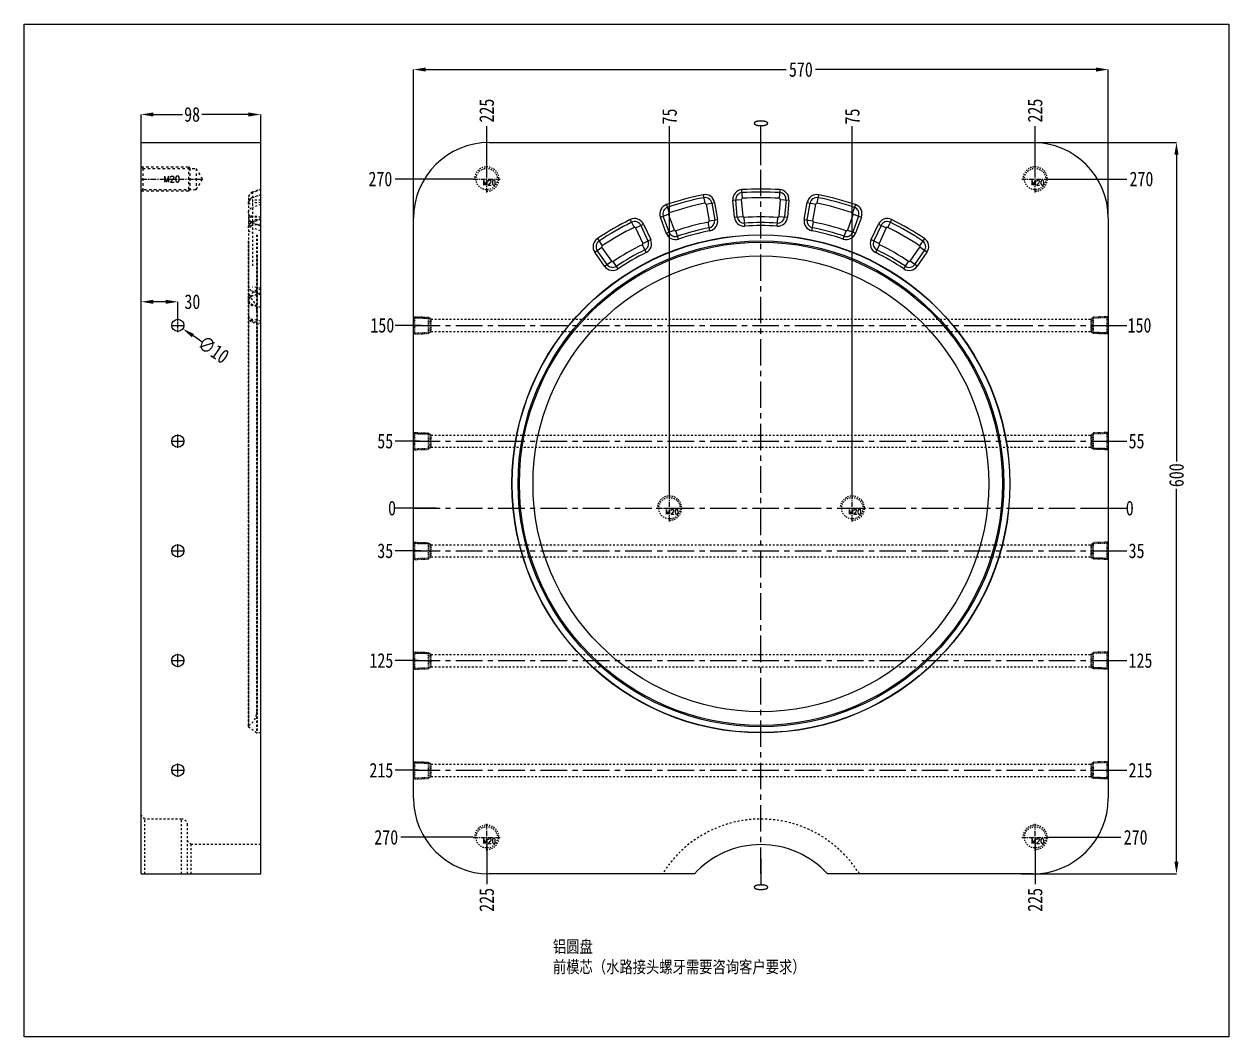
# Model space of a CAD drawing. Header units: millimetres. Extents: x 3400 to 4389, y -3437 to -1630.
# Drawn here: x 3400 to 4389, y -3437 to -2606 of the extents above; entities that cross this region are included whole.
import ezdxf
from ezdxf.enums import TextEntityAlignment as Align

# ---------------------------------------------------------------- set-up
doc = ezdxf.new("R2010")
doc.units = ezdxf.units.MM
doc.header["$LTSCALE"] = 16.335
doc.header["$PDMODE"] = 3
doc.header["$PDSIZE"] = 0.3125
doc.linetypes.add('CENTER', pattern=[0.6, 0.375, -0.075, 0.075, -0.075])
doc.linetypes.add('HIDDEN', pattern=[0.2, 0.1, -0.1])
doc.layers.get('0').update_dxf_attribs({"linetype": 'CONTINUOUS'})
doc.layers.get('Defpoints').update_dxf_attribs({"linetype": 'CONTINUOUS'})
doc.layers.add('cool', color=153, linetype='HIDDEN', lineweight=9)
doc.layers.add('screw', color=33, linetype='CONTINUOUS', lineweight=13)
doc.layers.add('DEFAULT_2', color=8, linetype='HIDDEN')
doc.styles.get("Standard").update_dxf_attribs({"font": 'txt', "width": 0.8})
doc.styles.add('TXT', font='txt.shx', dxfattribs={"bigfont": 'gbcbig.shx'})
doc.dimstyles.new('副本 STANDARD', dxfattribs={"dimtxt": 6, "dimasz": 4, "dimexe": 0, "dimexo": 0, "dimgap": 0, "dimtad": 0, "dimdsep": 46, "dimlunit": 6, "dimtxsty": 'Standard', "dimcen": 0, "dimclrd": 4, "dimclre": 4, "dimclrt": 6, "dimazin": 2, "dimtfac": 2, "dimtofl": 0, "dimtmove": 1, "dimatfit": 3, "dimfxl": 0, "dimtolj": 1, "dimtzin": 0, "dimarcsym": 0})

# ---------------------------------------------------------------- blocks, each defined once
blk = doc.blocks.new('screw_m20_g')
at = {"layer": 'screw', "color": 1, "linetype": 'CENTER', "ltscale": 0.621977}
for p, q in [((0, -11), (0, 11)), ((-11, 0), (11, 0))]:
    blk.add_line(p, q, dxfattribs=at)
at = {"layer": 'screw', "color": 33, "linetype": 'HIDDEN', "ltscale": 0.621977}
blk.add_circle((0, 0), 8.75, dxfattribs=at)
at = {"layer": 'screw', "color": 92, "linetype": 'HIDDEN', "ltscale": 0.621977}
blk.add_arc((0, 0), 10, 270, 180, dxfattribs=at)
at = {"layer": 'screw', "color": 6, "style": 'TXT'}
blk.add_text('M20', height=4, dxfattribs=at).set_placement((-3.4, -5))
blk = doc.blocks.new('*D351')
at = {"color": 4, "lineweight": -2}
for p, q in [((3496.11, -2702.86), (3496.11, -2679.89)), ((3506.11, -2679.89), (3529.86, -2679.89)), ((3584.11, -2679.89), (3545.86, -2679.89)), ((3594.11, -2702.86), (3594.11, -2679.89))]:
    blk.add_line(p, q, dxfattribs=at)
at = {"color": 4}
for points in [[(3506.11, -2678.22), (3506.11, -2681.55), (3496.11, -2679.89)], [(3584.11, -2678.22), (3584.11, -2681.55), (3594.11, -2679.89)]]:
    blk.add_solid(points, dxfattribs=at)
at = {"layer": 'Defpoints', "color": 0}
for p in [(3496.11, -2679.89), (3496.11, -2702.86), (3594.11, -2702.86)]:
    blk.add_point(p, dxfattribs=at)
at = {"color": 6, "insert": (3537.86, -2679.89), "char_height": 12, "attachment_point": 5}
blk.add_mtext('\\A1;98', dxfattribs=at)
blk = doc.blocks.new('cool_jt_f12')
at = {"layer": 'cool', "ltscale": 0.3}
for p, q in [((0, 7.0785), (0.856, 6.2225)), ((0, 7.0785), (12, 6.7035)), ((0.856, 6.2225), (0.856, -6.2225)), ((13.5, 5.827375), (0.856, 6.2225)), ((0.856, 6.2225), (13.5, 5.827375)), ((12, 6.7035), (12.856, 5.8475)), ((12, 6.7035), (12, -6.7035)), ((14.327375, 5), (13.5, 5.827375)), ((13.5, -5.827375), (13.5, 5.827375)), ((14.327375, -5), (14.327375, 5)), ((0.856, -6.2225), (0, -7.0785)), ((0, -7.0785), (12, -6.7035)), ((0.856, -6.2225), (13.5, -5.827375)), ((12, -6.7035), (12.856, -5.8475)), ((13.5, -5.827375), (14.327375, -5))]:
    blk.add_line(p, q, dxfattribs=at)
blk = doc.blocks.new('1')
at = {"color": 1, "linetype": 'CENTER', "ltscale": 3.545271}
blk.add_line((3521.17, -188.35), (4091.17, -188.35), dxfattribs=at)
at = {"layer": 'cool', "ltscale": 0.932966}
for p, q in [((3535.5, -183.35), (4076.84, -183.35)), ((3535.5, -193.35), (4076.84, -193.35))]:
    blk.add_line(p, q, dxfattribs=at)
blk.add_blockref('cool_jt_f12', (3521.17, -188.35), dxfattribs=at)
at = {"layer": 'cool', "ltscale": 0.932966, "rotation": 180}
blk.add_blockref('cool_jt_f12', (4091.17, -188.35), dxfattribs=at)
blk = doc.blocks.new('*D354')
at = {"color": 4, "lineweight": -2}
blk.add_line((3546.77, -2866.93), (3538.51, -2861.31), dxfattribs=at)
at = {"color": 4}
blk.add_solid([(3539.45, -2859.93), (3537.57, -2862.68), (3530.25, -2855.68)], dxfattribs=at)
at = {"layer": 'Defpoints', "color": 0}
for p in [(3521.98, -2850.05), (3530.25, -2855.68)]:
    blk.add_point(p, dxfattribs=at)
at = {"color": 6, "insert": (3555.37, -2872.79), "char_height": 12, "attachment_point": 5, "rotation": 325.73945}
blk.add_mtext('\\A1;∅10', dxfattribs=at)
blk = doc.blocks.new('*D355')
at = {"color": 4, "lineweight": -2}
for p, q in [((3496.11, -2847.36), (3496.11, -2833.54)), ((3516.11, -2833.54), (3506.11, -2833.54)), ((3526.11, -2847.36), (3526.11, -2833.54))]:
    blk.add_line(p, q, dxfattribs=at)
at = {"color": 4}
for points in [[(3506.11, -2831.87), (3506.11, -2835.21), (3496.11, -2833.54)], [(3516.11, -2831.87), (3516.11, -2835.21), (3526.11, -2833.54)]]:
    blk.add_solid(points, dxfattribs=at)
at = {"layer": 'Defpoints', "color": 0}
for p in [(3496.11, -2833.54), (3496.11, -2847.36), (3526.11, -2847.36)]:
    blk.add_point(p, dxfattribs=at)
at = {"color": 6, "insert": (3538.07, -2833.54), "char_height": 12, "attachment_point": 5}
blk.add_mtext('\\A1;30', dxfattribs=at)
blk = doc.blocks.new('*D356')
at = {"color": 4, "lineweight": -2}
blk.add_line((4271.13, -3002.86), (4304.83, -3002.86), dxfattribs=at)
at = {"layer": 'Defpoints', "color": 0}
for p in [(4004.59, -3002.86), (4271.13, -3002.86), (4304.83, -3002.86)]:
    blk.add_point(p, dxfattribs=at)
at = {"color": 6, "insert": (4307.23, -3002.86), "char_height": 12, "attachment_point": 5}
blk.add_mtext('\\A1;0', dxfattribs=at)
blk = doc.blocks.new('*D357')
at = {"color": 4, "lineweight": -2}
blk.add_line((4284.51, -2947.86), (4304.83, -2947.86), dxfattribs=at)
at = {"layer": 'Defpoints', "color": 0}
for p in [(4284.51, -2947.86), (4304.83, -2947.86), (4004.59, -3002.86)]:
    blk.add_point(p, dxfattribs=at)
at = {"color": 6, "insert": (4312.83, -2947.86), "char_height": 12, "attachment_point": 5}
blk.add_mtext('\\A1;55', dxfattribs=at)
blk = doc.blocks.new('*D358')
at = {"color": 4, "lineweight": -2}
blk.add_line((4283.13, -2852.86), (4304.83, -2852.86), dxfattribs=at)
at = {"layer": 'Defpoints', "color": 0}
for p in [(4283.13, -2852.86), (4304.83, -2852.86), (4004.59, -3002.86)]:
    blk.add_point(p, dxfattribs=at)
at = {"color": 6, "insert": (4315.23, -2852.86), "char_height": 12, "attachment_point": 5}
blk.add_mtext('\\A1;150', dxfattribs=at)
blk = doc.blocks.new('*D359')
at = {"color": 4, "lineweight": -2}
blk.add_line((4240.59, -2732.86), (4304.83, -2732.86), dxfattribs=at)
at = {"layer": 'Defpoints', "color": 0}
for p in [(4240.59, -2732.86), (4304.83, -2732.86), (4004.59, -3002.86)]:
    blk.add_point(p, dxfattribs=at)
at = {"color": 6, "insert": (4316.83, -2732.86), "char_height": 12, "attachment_point": 5}
blk.add_mtext('\\A1;270', dxfattribs=at)
blk = doc.blocks.new('*D360')
at = {"color": 4, "lineweight": -2}
blk.add_line((4283.67, -3037.86), (4304.83, -3037.86), dxfattribs=at)
at = {"layer": 'Defpoints', "color": 0}
for p in [(4004.59, -3002.86), (4283.67, -3037.86), (4304.83, -3037.86)]:
    blk.add_point(p, dxfattribs=at)
at = {"color": 6, "insert": (4312.83, -3037.86), "char_height": 12, "attachment_point": 5}
blk.add_mtext('\\A1;35', dxfattribs=at)
blk = doc.blocks.new('*D361')
at = {"color": 4, "lineweight": -2}
blk.add_line((4285.75, -3127.86), (4304.83, -3127.86), dxfattribs=at)
at = {"layer": 'Defpoints', "color": 0}
for p in [(4004.59, -3002.86), (4285.75, -3127.86), (4304.83, -3127.86)]:
    blk.add_point(p, dxfattribs=at)
at = {"color": 6, "insert": (4316.03, -3127.86), "char_height": 12, "attachment_point": 5}
blk.add_mtext('\\A1;125', dxfattribs=at)
blk = doc.blocks.new('*D362')
at = {"color": 4, "lineweight": -2}
blk.add_line((4285.79, -3217.86), (4304.83, -3217.86), dxfattribs=at)
at = {"layer": 'Defpoints', "color": 0}
for p in [(4004.59, -3002.86), (4285.79, -3217.86), (4304.83, -3217.86)]:
    blk.add_point(p, dxfattribs=at)
at = {"color": 6, "insert": (4316.03, -3217.86), "char_height": 12, "attachment_point": 5}
blk.add_mtext('\\A1;215', dxfattribs=at)
blk = doc.blocks.new('*D364')
at = {"color": 4, "lineweight": -2}
blk.add_line((4240.59, -3272.86), (4300.03, -3272.86), dxfattribs=at)
at = {"layer": 'Defpoints', "color": 0}
for p in [(4004.59, -3002.86), (4240.59, -3272.86), (4300.03, -3272.86)]:
    blk.add_point(p, dxfattribs=at)
at = {"color": 6, "insert": (4312.03, -3272.86), "char_height": 12, "attachment_point": 5}
blk.add_mtext('\\A1;270', dxfattribs=at)
blk = doc.blocks.new('*D365')
at = {"color": 4, "lineweight": -2}
blk.add_line((4079.59, -2991.86), (4079.59, -2689.52), dxfattribs=at)
at = {"layer": 'Defpoints', "color": 0}
for p in [(4079.59, -2689.52), (4079.59, -2991.86), (4004.59, -3002.86)]:
    blk.add_point(p, dxfattribs=at)
at = {"color": 6, "insert": (4079.59, -2681.52), "char_height": 12, "attachment_point": 5, "rotation": 90}
blk.add_mtext('\\A1;75', dxfattribs=at)
blk = doc.blocks.new('*D366')
at = {"color": 4, "lineweight": -2}
blk.add_line((4004.59, -2721.53), (4004.59, -2689.52), dxfattribs=at)
at = {"layer": 'Defpoints', "color": 0}
for p in [(4004.59, -2689.52), (4004.59, -2721.53), (4004.59, -3002.86)]:
    blk.add_point(p, dxfattribs=at)
at = {"color": 6, "insert": (4004.59, -2687.12), "char_height": 12, "attachment_point": 5, "rotation": 90}
blk.add_mtext('\\A1;0', dxfattribs=at)
blk = doc.blocks.new('*D368')
at = {"color": 4, "lineweight": -2}
blk.add_line((4229.59, -2729.35), (4229.59, -2689.52), dxfattribs=at)
at = {"layer": 'Defpoints', "color": 0}
for p in [(4229.59, -2689.52), (4229.59, -2729.35), (4004.59, -3002.86)]:
    blk.add_point(p, dxfattribs=at)
at = {"color": 6, "insert": (4229.59, -2676.72), "char_height": 12, "attachment_point": 5, "rotation": 90}
blk.add_mtext('\\A1;225', dxfattribs=at)
blk = doc.blocks.new('*D369')
at = {"color": 4, "lineweight": -2}
for p, q in [((3719.59, -2764.86), (3719.59, -2643.04)), ((3729.59, -2643.04), (4025.37, -2643.04)), ((4279.59, -2643.04), (4049.37, -2643.04)), ((4289.59, -2764.86), (4289.59, -2643.04))]:
    blk.add_line(p, q, dxfattribs=at)
at = {"color": 4}
for points in [[(3729.59, -2641.37), (3729.59, -2644.7), (3719.59, -2643.04)], [(4279.59, -2641.37), (4279.59, -2644.7), (4289.59, -2643.04)]]:
    blk.add_solid(points, dxfattribs=at)
at = {"layer": 'Defpoints', "color": 0}
for p in [(3719.59, -2643.04), (3719.59, -2764.86), (4289.59, -2764.86)]:
    blk.add_point(p, dxfattribs=at)
at = {"color": 6, "insert": (4037.37, -2643.04), "char_height": 12, "attachment_point": 5}
blk.add_mtext('\\A1;570', dxfattribs=at)
blk = doc.blocks.new('*D370')
at = {"color": 4, "lineweight": -2}
for p, q in [((4209.6, -2702.86), (4345.57, -2702.86)), ((4345.57, -2712.86), (4345.57, -2964.61)), ((4345.57, -3292.86), (4345.57, -2987.01)), ((4218.09, -3302.86), (4345.57, -3302.86))]:
    blk.add_line(p, q, dxfattribs=at)
at = {"color": 4}
for points in [[(4343.9, -2712.86), (4347.24, -2712.86), (4345.57, -2702.86)], [(4343.9, -3292.86), (4347.24, -3292.86), (4345.57, -3302.86)]]:
    blk.add_solid(points, dxfattribs=at)
at = {"layer": 'Defpoints', "color": 0}
for p in [(4209.6, -2702.86), (4218.09, -3302.86), (4345.57, -3302.86)]:
    blk.add_point(p, dxfattribs=at)
at = {"color": 6, "insert": (4345.57, -2975.81), "char_height": 12, "attachment_point": 5, "rotation": 90}
blk.add_mtext('\\A1;600', dxfattribs=at)
blk = doc.blocks.new('*D371')
at = {"color": 4, "lineweight": -2}
blk.add_line((4004.59, -3290.11), (4004.59, -3311.37), dxfattribs=at)
at = {"layer": 'Defpoints', "color": 0}
for p in [(4004.59, -3002.86), (4004.59, -3290.11), (4004.59, -3311.37)]:
    blk.add_point(p, dxfattribs=at)
at = {"color": 6, "insert": (4004.59, -3313.77), "char_height": 12, "attachment_point": 5, "rotation": 90}
blk.add_mtext('\\A1;0', dxfattribs=at)
blk = doc.blocks.new('*D372')
at = {"color": 4, "lineweight": -2}
blk.add_line((4229.59, -3272.86), (4229.59, -3311.37), dxfattribs=at)
at = {"layer": 'Defpoints', "color": 0}
for p in [(4004.59, -3002.86), (4229.59, -3272.86), (4229.59, -3311.37)]:
    blk.add_point(p, dxfattribs=at)
at = {"color": 6, "insert": (4229.59, -3324.17), "char_height": 12, "attachment_point": 5, "rotation": 90}
blk.add_mtext('\\A1;225', dxfattribs=at)
blk = doc.blocks.new('*D373')
at = {"color": 4, "lineweight": -2}
blk.add_line((3738.04, -3002.86), (3704.34, -3002.86), dxfattribs=at)
at = {"layer": 'Defpoints', "color": 0}
for p in [(3704.34, -3002.86), (3738.04, -3002.86), (4004.59, -3002.86)]:
    blk.add_point(p, dxfattribs=at)
at = {"color": 6, "insert": (3701.94, -3002.86), "char_height": 12, "attachment_point": 5}
blk.add_mtext('\\A1;0', dxfattribs=at)
blk = doc.blocks.new('*D377')
at = {"color": 4, "lineweight": -2}
blk.add_line((3724.66, -2947.86), (3704.34, -2947.86), dxfattribs=at)
at = {"layer": 'Defpoints', "color": 0}
for p in [(3704.34, -2947.86), (3724.66, -2947.86), (4004.59, -3002.86)]:
    blk.add_point(p, dxfattribs=at)
at = {"color": 6, "insert": (3696.34, -2947.86), "char_height": 12, "attachment_point": 5}
blk.add_mtext('\\A1;55', dxfattribs=at)
blk = doc.blocks.new('*D378')
at = {"color": 4, "lineweight": -2}
blk.add_line((3726.04, -2852.86), (3704.34, -2852.86), dxfattribs=at)
at = {"layer": 'Defpoints', "color": 0}
for p in [(3704.34, -2852.86), (3726.04, -2852.86), (4004.59, -3002.86)]:
    blk.add_point(p, dxfattribs=at)
at = {"color": 6, "insert": (3693.94, -2852.86), "char_height": 12, "attachment_point": 5}
blk.add_mtext('\\A1;150', dxfattribs=at)
blk = doc.blocks.new('*D379')
at = {"color": 4, "lineweight": -2}
blk.add_line((3768.59, -2732.86), (3704.34, -2732.86), dxfattribs=at)
at = {"layer": 'Defpoints', "color": 0}
for p in [(3704.34, -2732.86), (3768.59, -2732.86), (4004.59, -3002.86)]:
    blk.add_point(p, dxfattribs=at)
at = {"color": 6, "insert": (3692.34, -2732.86), "char_height": 12, "attachment_point": 5}
blk.add_mtext('\\A1;270', dxfattribs=at)
blk = doc.blocks.new('*D380')
at = {"color": 4, "lineweight": -2}
blk.add_line((3725.5, -3037.86), (3704.34, -3037.86), dxfattribs=at)
at = {"layer": 'Defpoints', "color": 0}
for p in [(4004.59, -3002.86), (3704.34, -3037.86), (3725.5, -3037.86)]:
    blk.add_point(p, dxfattribs=at)
at = {"color": 6, "insert": (3696.34, -3037.86), "char_height": 12, "attachment_point": 5}
blk.add_mtext('\\A1;35', dxfattribs=at)
blk = doc.blocks.new('*D381')
at = {"color": 4, "lineweight": -2}
blk.add_line((3723.42, -3127.86), (3704.34, -3127.86), dxfattribs=at)
at = {"layer": 'Defpoints', "color": 0}
for p in [(4004.59, -3002.86), (3704.34, -3127.86), (3723.42, -3127.86)]:
    blk.add_point(p, dxfattribs=at)
at = {"color": 6, "insert": (3693.14, -3127.86), "char_height": 12, "attachment_point": 5}
blk.add_mtext('\\A1;125', dxfattribs=at)
blk = doc.blocks.new('*D382')
at = {"color": 4, "lineweight": -2}
blk.add_line((3723.38, -3217.86), (3704.34, -3217.86), dxfattribs=at)
at = {"layer": 'Defpoints', "color": 0}
for p in [(4004.59, -3002.86), (3704.34, -3217.86), (3723.38, -3217.86)]:
    blk.add_point(p, dxfattribs=at)
at = {"color": 6, "insert": (3693.14, -3217.86), "char_height": 12, "attachment_point": 5}
blk.add_mtext('\\A1;215', dxfattribs=at)
blk = doc.blocks.new('*D374')
at = {"color": 4, "lineweight": -2}
blk.add_line((3768.59, -3272.86), (3709.14, -3272.86), dxfattribs=at)
at = {"layer": 'Defpoints', "color": 0}
for p in [(4004.59, -3002.86), (3709.14, -3272.86), (3768.59, -3272.86)]:
    blk.add_point(p, dxfattribs=at)
at = {"color": 6, "insert": (3697.14, -3272.86), "char_height": 12, "attachment_point": 5}
blk.add_mtext('\\A1;270', dxfattribs=at)
blk = doc.blocks.new('*D375')
at = {"color": 4, "lineweight": -2}
blk.add_line((3929.59, -2991.86), (3929.59, -2689.52), dxfattribs=at)
at = {"layer": 'Defpoints', "color": 0}
for p in [(3929.59, -2689.52), (3929.59, -2991.86), (4004.59, -3002.86)]:
    blk.add_point(p, dxfattribs=at)
at = {"color": 6, "insert": (3929.59, -2681.52), "char_height": 12, "attachment_point": 5, "rotation": 90}
blk.add_mtext('\\A1;75', dxfattribs=at)
blk = doc.blocks.new('*D383')
at = {"color": 4, "lineweight": -2}
blk.add_line((3779.59, -2729.35), (3779.59, -2689.52), dxfattribs=at)
at = {"layer": 'Defpoints', "color": 0}
for p in [(3779.59, -2689.52), (3779.59, -2729.35), (4004.59, -3002.86)]:
    blk.add_point(p, dxfattribs=at)
at = {"color": 6, "insert": (3779.59, -2676.72), "char_height": 12, "attachment_point": 5, "rotation": 90}
blk.add_mtext('\\A1;225', dxfattribs=at)
blk = doc.blocks.new('*D376')
at = {"color": 4, "lineweight": -2}
blk.add_line((3779.59, -3272.86), (3779.59, -3311.37), dxfattribs=at)
at = {"layer": 'Defpoints', "color": 0}
for p in [(4004.59, -3002.86), (3779.59, -3272.86), (3779.59, -3311.37)]:
    blk.add_point(p, dxfattribs=at)
at = {"color": 6, "insert": (3779.59, -3324.17), "char_height": 12, "attachment_point": 5, "rotation": 90}
blk.add_mtext('\\A1;225', dxfattribs=at)

msp = doc.modelspace()

# ---------------------------------------------------------------- linework, layer by layer
at = {"color": 7, "linetype": 'Continuous'}
for p, q in [((3496.113, -3302.861), (3496.113, -2702.861)), ((3496.113, -2702.861), (3594.113, -2702.861)), ((3594.113, -3302.861), (3594.113, -2702.861)), ((3781.585, -2702.861), (4227.585, -2702.861)), ((3957.162, -2745.739), (3958.562, -2752.741)), ((3989.481, -2748.67), (3989.021, -2741.544)), ((4020.149, -2741.544), (4019.69, -2748.67)), ((4050.609, -2752.741), (4052.009, -2745.739)), ((3927.094, -2753.795), (3929.383, -2760.559)), ((3959.577, -2753.434), (3966.609, -2752.194)), ((3959.577, -2753.434), (3962.008, -2767.225)), ((3964.204, -2752.618), (3966.636, -2766.41)), ((3966.609, -2752.194), (3969.041, -2765.985)), ((3981.567, -2750.225), (3988.68, -2749.603)), ((3982.787, -2764.176), (3981.567, -2750.225)), ((3985.22, -2763.963), (3984, -2750.012)), ((3989.901, -2763.553), (3988.68, -2749.603)), ((4020.49, -2749.603), (4019.27, -2763.553)), ((4020.49, -2749.603), (4027.604, -2750.225)), ((4025.171, -2750.012), (4023.95, -2763.963)), ((4027.604, -2750.225), (4026.383, -2764.176)), ((4040.13, -2765.985), (4042.562, -2752.194)), ((4042.535, -2766.41), (4044.967, -2752.618)), ((4042.562, -2752.194), (4049.594, -2753.434)), ((4047.162, -2767.225), (4049.594, -2753.434)), ((4082.076, -2753.795), (4079.788, -2760.559)), ((3719.585, -3240.861), (3719.585, -2764.861)), ((3897.406, -2766.093), (3900.571, -2772.494)), ((3922.141, -2764.11), (3928.851, -2761.667)), ((3926.93, -2777.269), (3922.141, -2764.11)), ((3929.225, -2776.434), (3924.435, -2763.274)), ((3933.64, -2774.827), (3928.851, -2761.667)), ((3962.008, -2767.225), (3969.041, -2765.985)), ((3982.787, -2764.176), (3989.901, -2763.553)), ((3991.26, -2771.463), (3990.811, -2764.336)), ((4017.91, -2771.463), (4018.36, -2764.336)), ((4019.27, -2763.553), (4026.383, -2764.176)), ((4040.13, -2765.985), (4047.162, -2767.225)), ((4080.32, -2761.667), (4075.53, -2774.827)), ((4084.735, -2763.274), (4079.945, -2776.434)), ((4080.32, -2761.667), (4087.03, -2764.11)), ((4087.03, -2764.11), (4082.24, -2777.269)), ((4111.765, -2766.093), (4108.6, -2772.494)), ((4289.585, -2764.861), (4289.585, -3240.861)), ((3901.73, -2772.901), (3908.202, -2769.883)), ((3901.73, -2772.901), (3907.649, -2785.593)), ((3905.989, -2770.915), (3911.907, -2783.607)), ((3908.202, -2769.883), (3914.12, -2782.575)), ((3926.93, -2777.269), (3933.64, -2774.827)), ((3937, -2782.115), (3934.722, -2775.347)), ((3962.743, -2775.217), (3961.332, -2768.217)), ((4046.428, -2775.217), (4047.838, -2768.217)), ((4072.17, -2782.115), (4074.449, -2775.347)), ((4075.53, -2774.827), (4082.24, -2777.269)), ((4095.05, -2782.575), (4100.968, -2769.883)), ((4103.182, -2770.915), (4097.264, -2783.607)), ((4100.968, -2769.883), (4107.44, -2772.901)), ((4107.44, -2772.901), (4101.522, -2785.593)), ((3870.448, -2781.657), (3874.409, -2787.598)), ((3907.252, -2786.726), (3910.426, -2793.122)), ((3907.649, -2785.593), (3914.12, -2782.575)), ((4095.05, -2782.575), (4101.522, -2785.593)), ((4098.744, -2793.122), (4101.919, -2786.726)), ((4138.722, -2781.657), (4134.761, -2787.598)), ((3868.333, -2792.902), (3874.182, -2788.806)), ((3876.365, -2804.373), (3868.333, -2792.902)), ((3878.366, -2802.972), (3870.333, -2791.501)), ((3882.214, -2800.277), (3874.182, -2788.806)), ((4126.956, -2800.277), (4134.988, -2788.806)), ((4130.805, -2802.972), (4138.837, -2791.501)), ((4140.838, -2792.902), (4132.805, -2804.373)), ((4140.838, -2792.902), (4134.988, -2788.806)), ((3876.365, -2804.373), (3882.214, -2800.277)), ((3887.346, -2806.447), (3883.394, -2800.5)), ((4121.824, -2806.447), (4125.777, -2800.5)), ((4132.805, -2804.373), (4126.956, -2800.277)), ((3496.113, -3302.861), (3594.113, -3302.861)), ((3949.965, -3302.861), (3781.585, -3302.861)), ((4227.585, -3302.861), (4059.206, -3302.861))]:
    msp.add_line(p, q, dxfattribs=at)
at = {"color": 1, "linetype": 'CENTER', "ltscale": 3.545271}
for p, q in [((4004.585, -3302.861), (4004.585, -2702.861)), ((3719.585, -3002.861), (4289.585, -3002.861)), ((3719.585, -3127.861), (4289.585, -3127.861))]:
    msp.add_line(p, q, dxfattribs=at)
at = {"color": 1, "linetype": 'CENTER', "ltscale": 0.310989}
for p, q in [((3520.613, -2852.861), (3531.613, -2852.861)), ((3526.113, -2858.361), (3526.113, -2847.361)), ((3526.113, -2953.361), (3526.113, -2942.361)), ((3520.613, -2947.861), (3531.613, -2947.861)), ((3526.113, -3043.361), (3526.113, -3032.361)), ((3520.613, -3037.861), (3531.613, -3037.861)), ((3526.113, -3133.361), (3526.113, -3122.361)), ((3520.613, -3127.861), (3531.613, -3127.861)), ((3526.113, -3223.361), (3526.113, -3212.361)), ((3520.613, -3217.861), (3531.613, -3217.861))]:
    msp.add_line(p, q, dxfattribs=at)
msp.add_lwpolyline([(3399.994, -2605.75), (4388.585, -2605.75), (4388.585, -3436.567), (3399.994, -3436.567)], close=True)
at = {"color": 7, "linetype": 'Continuous'}
for radius in [204.318, 204.112, 199.261, 198.191, 186.993]:
    msp.add_circle((4004.585, -2982.861), radius, dxfattribs=at)
for centre in [(3526.113, -2852.861), (3526.113, -2947.861), (3526.113, -3037.861), (3526.113, -3127.861), (3526.113, -3217.861)]:
    msp.add_circle(centre, 5)
for centre, radius, start, end in [((3781.585, -2764.861), 62, 90, 180), ((4227.585, -2764.861), 62, 0, 90), ((4004.585, -2982.861), 241.818, 101.309771, 108.690229), ((4004.585, -2982.861), 239.375, 101.309771, 108.690229), ((3958.73, -2753.584), 8, 10, 101.309771), ((3958.73, -2753.584), 5.558, 10, 101.309771), ((3989.536, -2749.528), 8, 93.690229, 185), ((3989.536, -2749.528), 5.558, 93.690229, 185), ((4004.585, -2982.861), 241.818, 86.309771, 93.690229), ((4004.585, -2982.861), 239.375, 86.309771, 93.690229), ((4004.585, -2982.861), 234.677, 86.309771, 93.690229), ((4019.634, -2749.528), 5.558, 355, 86.309771), ((4019.634, -2749.528), 8, 355, 86.309771), ((4050.44, -2753.584), 8, 78.690229, 170), ((4050.44, -2753.584), 5.558, 78.690229, 170), ((4004.585, -2982.861), 239.375, 71.309771, 78.690229), ((4004.585, -2982.861), 241.818, 71.309771, 78.690229), ((3929.658, -2761.373), 8, 108.690229, 200), ((3929.658, -2761.373), 5.558, 108.690229, 200), ((4004.585, -2982.861), 234.677, 101.309771, 108.690229), ((3958.73, -2753.584), 0.859, 10, 101.309771), ((3989.536, -2749.528), 0.859, 93.690229, 185), ((4019.634, -2749.528), 0.859, 355, 86.309771), ((4050.44, -2753.584), 0.859, 78.690229, 170), ((4004.585, -2982.861), 234.677, 71.309771, 78.690229), ((4079.512, -2761.373), 5.558, 340, 71.309771), ((4079.512, -2761.373), 8, 340, 71.309771), ((4004.585, -2982.861), 241.818, 116.309771, 123.690229), ((3900.952, -2773.264), 8, 25, 116.309771), ((3900.952, -2773.264), 5.558, 25, 116.309771), ((3929.658, -2761.373), 0.859, 108.690229, 200), ((3961.162, -2767.375), 0.859, 281.393205, 10), ((3961.162, -2767.375), 5.558, 281.393205, 10), ((3961.162, -2767.375), 8, 281.393205, 10), ((3990.757, -2763.478), 8, 185, 273.606795), ((3990.757, -2763.478), 5.558, 185, 273.606795), ((3990.757, -2763.478), 0.859, 185, 273.606795), ((4004.585, -2982.861), 218.958, 86.393205, 93.606795), ((4018.414, -2763.478), 8, 266.393205, 355), ((4018.414, -2763.478), 5.558, 266.393205, 355), ((4018.414, -2763.478), 0.859, 266.393205, 355), ((4048.008, -2767.375), 8, 170, 258.606795), ((4048.008, -2767.375), 5.558, 170, 258.606795), ((4048.008, -2767.375), 0.859, 170, 258.606795), ((4079.512, -2761.373), 0.859, 340, 71.309771), ((4108.219, -2773.264), 8, 63.690229, 155), ((4108.219, -2773.264), 5.558, 63.690229, 155), ((4004.585, -2982.861), 241.818, 56.309771, 63.690229), ((4004.585, -2982.861), 239.375, 116.309771, 123.690229), ((4004.585, -2982.861), 234.677, 116.309771, 123.690229), ((3900.952, -2773.264), 0.859, 25, 116.309771), ((3934.448, -2774.533), 8, 200, 288.606795), ((3934.448, -2774.533), 5.558, 200, 288.606795), ((3934.448, -2774.533), 0.859, 200, 288.606795), ((4004.585, -2982.861), 218.958, 101.393205, 108.606795), ((4004.585, -2982.861), 214.26, 101.393205, 108.606795), ((4004.585, -2982.861), 211.818, 101.393205, 108.606795), ((4004.585, -2982.861), 214.26, 86.393205, 93.606795), ((4004.585, -2982.861), 211.818, 86.393205, 93.606795), ((4004.585, -2982.861), 211.818, 71.393205, 78.606795), ((4004.585, -2982.861), 214.26, 71.393205, 78.606795), ((4004.585, -2982.861), 218.958, 71.393205, 78.606795), ((4074.723, -2774.533), 8, 251.393205, 340), ((4074.723, -2774.533), 5.558, 251.393205, 340), ((4074.723, -2774.533), 0.859, 251.393205, 340), ((4108.219, -2773.264), 0.859, 63.690229, 155), ((4004.585, -2982.861), 234.677, 56.309771, 63.690229), ((4004.585, -2982.861), 239.375, 56.309771, 63.690229), ((3874.886, -2788.313), 8, 123.690229, 215), ((3874.886, -2788.313), 5.558, 123.690229, 215), ((3874.886, -2788.313), 0.859, 123.690229, 215), ((4004.585, -2982.861), 218.958, 116.393205, 123.606795), ((3906.87, -2785.956), 0.859, 296.393205, 25), ((3906.87, -2785.956), 5.558, 296.393205, 25), ((3906.87, -2785.956), 8, 296.393205, 25), ((4102.301, -2785.956), 8, 155, 243.606795), ((4102.301, -2785.956), 5.558, 155, 243.606795), ((4102.301, -2785.956), 0.859, 155, 243.606795), ((4004.585, -2982.861), 218.958, 56.393205, 63.606795), ((4134.284, -2788.313), 0.859, 325, 56.309771), ((4134.284, -2788.313), 5.558, 325, 56.309771), ((4134.284, -2788.313), 8, 325, 56.309771), ((4004.585, -2982.861), 214.26, 116.393205, 123.606795), ((4004.585, -2982.861), 211.818, 116.393205, 123.606795), ((4004.585, -2982.861), 211.818, 56.393205, 63.606795), ((4004.585, -2982.861), 214.26, 56.393205, 63.606795), ((3882.918, -2799.784), 8, 215, 303.606795), ((3882.918, -2799.784), 5.558, 215, 303.606795), ((3882.918, -2799.784), 0.859, 215, 303.606795), ((4126.252, -2799.784), 8, 236.393205, 325), ((4126.252, -2799.784), 5.558, 236.393205, 325), ((4126.252, -2799.784), 0.859, 236.393205, 325), ((3781.585, -3240.861), 62, 180, 270), ((4227.585, -3240.861), 62, 270, 0), ((4004.585, -3352.861), 74.05, 42.471194, 137.528806)]:
    msp.add_arc(centre, radius, start, end, dxfattribs=at)
at = {"layer": 'cool', "ltscale": 0.932966}
for p, q in [((3733.915, -3122.861), (4275.255, -3122.861)), ((3733.915, -3132.861), (4275.255, -3132.861))]:
    msp.add_line(p, q, dxfattribs=at)
at = {"layer": 'DEFAULT_2', "color": 8, "linetype": 'HIDDEN'}
for p, q in [((3584.113, -2748.184), (3584.113, -2800.629)), ((3587.403, -2743.485), (3594.113, -2741.043)), ((3594.113, -2741.544), (3587.403, -2743.982)), ((3587.403, -2743.485), (3587.403, -2805.342)), ((3587.403, -2748.026), (3594.113, -2745.584)), ((3594.113, -2745.739), (3587.403, -2748.134)), ((3594.113, -2750.225), (3587.403, -2750.012)), ((3594.113, -2752.194), (3587.403, -2752.618)), ((3594.113, -2753.795), (3587.403, -2756.109)), ((3594.113, -2764.11), (3587.403, -2763.274)), ((3594.113, -2764.176), (3587.403, -2763.963)), ((3587.403, -2767.706), (3594.113, -2765.264)), ((3594.113, -2765.985), (3587.403, -2766.41)), ((3594.113, -2766.093), (3587.403, -2768.282)), ((3587.403, -2768.601), (3594.113, -2771.043)), ((3594.113, -2771.463), (3587.403, -2769.025)), ((3594.113, -2769.883), (3587.403, -2770.915)), ((3594.113, -2775.217), (3587.403, -2772.823)), ((3583.924, -2784.109), (3583.924, -3181.612)), ((3584.178, -2783.599), (3584.178, -3182.122)), ((3584.255, -2784.669), (3584.255, -3181.052)), ((3590.615, -2778.749), (3590.615, -3186.973)), ((3591.23, -2778.543), (3591.23, -3187.178)), ((3590.888, -2795.868), (3590.888, -3169.854)), ((3584.178, -2828.599), (3590.615, -2823.749)), ((3594.113, -2822.269), (3587.403, -2821.434)), ((3594.113, -2827.115), (3587.403, -2824.8)), ((3587.403, -2825.091), (3594.113, -2827.533)), ((3594.113, -2826.657), (3587.403, -2828.689)), ((3594.113, -2823.543), (3591.23, -2823.543)), ((3594.113, -2827.575), (3587.403, -2828.607)), ((3594.113, -2838.122), (3587.403, -2835.934)), ((3594.113, -2837.902), (3587.403, -2836.501)), ((3594.113, -2849.373), (3587.403, -2847.972)), ((3594.113, -2851.447), (3587.403, -2849.413)), ((3587.403, -2850.342), (3594.113, -2852.784)), ((3584.178, -3182.122), (3590.615, -3186.973)), ((3594.113, -3187.178), (3591.23, -3187.178)), ((3499.113, -3257.861), (3496.113, -3254.861)), ((3529.113, -3257.861), (3499.113, -3257.861)), ((3499.113, -3302.861), (3499.113, -3257.861)), ((3529.113, -3302.861), (3529.113, -3257.861)), ((3534.113, -3302.861), (3534.113, -3262.861)), ((3537.113, -3278.811), (3534.113, -3275.811)), ((3594.113, -3278.811), (3537.113, -3278.811)), ((3537.113, -3302.861), (3537.113, -3278.811))]:
    msp.add_line(p, q, dxfattribs=at)
for centre, radius, start, end in [((3589.113, -2748.184), 5, 110, 180), ((3589.103, -2748.673), 4.99, 109.918226, 179.964672), ((3589.113, -2752.724), 5, 110, 180), ((3589.074, -2748.671), 4.961, 174.436629, 179.989505), ((3588.962, -2752.747), 4.849, 162.227928, 179.931034), ((3588.989, -2752.765), 4.881, 144.470514, 162.120388), ((3589.113, -2763.902), 5, 180, 250), ((3589.103, -2764.333), 4.991, 180.033746, 250.078116), ((3589.113, -2772.405), 5, 110, 180), ((3589.05, -2773.331), 5.311, 108.070012, 111.776774), ((3589.113, -2820.392), 5, 180, 250), ((3591.23, -2824.565), 1.022, 90, 127), ((3584.562, -2829.109), 0.638, 127, 241.275434), ((3587.722, -2832.626), 3.612, 159.257223, 165.889625), ((3578.118, -2840.868), 12.77, 0, 61.275434), ((3585.758, -2845.277), 1.645, 180.023552, 187.343931), ((3587.545, -2845.5), 3.432, 180.00189, 182.323403), ((3589.113, -2845.644), 5, 180, 250), ((3585.813, -2845.269), 1.701, 187.341526, 191.980345), ((3578.118, -3169.854), 12.77, 298.724566, 0), ((3584.562, -3181.612), 0.638, 118.724566, 233), ((3591.23, -3186.157), 1.022, 233, 270), ((3529.113, -3262.861), 5, 0, 90), ((4004.585, -3352.861), 95, 31.756864, 148.243136)]:
    msp.add_arc(centre, radius, start, end, dxfattribs=at)
for points, knots in [([(3584.113, -2752.741), (3584.113, -2752.243), (3584.27, -2751.24), (3584.955, -2749.881), (3586.024, -2748.788), (3586.927, -2748.303), (3587.403, -2748.134)], [0, 0, 0, 0, 0.2483067, 0.4974676, 0.7480217, 1, 1, 1, 1]), ([(3585.017, -2749.929), (3585.309, -2749.52), (3586.024, -2748.787), (3586.927, -2748.303), (3587.403, -2748.134)], [0, 0, 0, 0, 0.4985831, 1, 1, 1, 1]), ([(3584.113, -2749.603), (3584.113, -2749.632), (3584.205, -2749.696), (3584.373, -2749.744), (3584.663, -2749.806), (3585.047, -2749.859), (3585.528, -2749.909), (3586.323, -2749.97), (3586.958, -2749.998), (3587.403, -2750.012)], [0, 0, 0, 0, 0.026346, 0.0815559, 0.1684664, 0.2857261, 0.431025, 0.6012268, 1, 1, 1, 1]), ([(3584.113, -2753.434), (3584.113, -2753.318), (3584.34, -2753.16), (3584.652, -2753.036), (3585.046, -2752.923), (3585.526, -2752.825), (3586.321, -2752.703), (3586.957, -2752.647), (3587.403, -2752.618)], [0, 0, 0, 0, 0.1004619, 0.1896796, 0.3062456, 0.448639, 0.6142149, 1, 1, 1, 1]), ([(3584.113, -2753.434), (3584.113, -2753.412), (3584.144, -2753.292), (3584.259, -2753.22), (3584.344, -2753.173)], [0, 0, 0, 0, 0.1883679, 1, 1, 1, 1]), ([(3584.113, -2760.559), (3584.113, -2760.079), (3584.271, -2759.105), (3584.96, -2757.791), (3586.03, -2756.736), (3586.929, -2756.272), (3587.403, -2756.109)], [0, 0, 0, 0, 0.2452716, 0.4929457, 0.7445062, 1, 1, 1, 1]), ([(3584.113, -2761.667), (3584.113, -2761.756), (3584.16, -2761.949), (3584.349, -2762.208), (3584.643, -2762.448), (3585.209, -2762.765), (3586.14, -2763.073), (3586.954, -2763.218), (3587.403, -2763.274)], [0, 0, 0, 0, 0.0688023, 0.1483145, 0.2448315, 0.3607464, 0.6493796, 1, 1, 1, 1]), ([(3584.113, -2763.553), (3584.113, -2763.583), (3584.205, -2763.646), (3584.373, -2763.694), (3584.663, -2763.757), (3585.047, -2763.809), (3585.528, -2763.86), (3586.323, -2763.92), (3586.958, -2763.949), (3587.403, -2763.963)], [0, 0, 0, 0, 0.026346, 0.0815559, 0.1684664, 0.2857261, 0.431025, 0.6012268, 1, 1, 1, 1]), ([(3584.113, -2763.553), (3584.113, -2763.583), (3584.205, -2763.647), (3584.285, -2763.668), (3584.344, -2763.684)], [0, 0, 0, 0, 0.3230422, 1, 1, 1, 1]), ([(3584.113, -2767.225), (3584.113, -2767.109), (3584.34, -2766.951), (3584.652, -2766.827), (3585.046, -2766.714), (3585.526, -2766.616), (3586.321, -2766.494), (3586.957, -2766.438), (3587.403, -2766.41)], [0, 0, 0, 0, 0.1004619, 0.1896796, 0.3062456, 0.448639, 0.6142149, 1, 1, 1, 1]), ([(3584.344, -2763.684), (3584.564, -2763.745), (3585.141, -2763.825), (3585.718, -2763.876), (3586.069, -2763.899)], [0, 0, 0, 0, 0.3927736, 1, 1, 1, 1]), ([(3586.069, -2763.024), (3586.172, -2763.051), (3586.612, -2763.157), (3587.06, -2763.232), (3587.403, -2763.274)], [0, 0, 0, 0, 0.2364323, 1, 1, 1, 1]), ([(3586.069, -2763.899), (3586.173, -2763.906), (3586.617, -2763.933), (3587.062, -2763.952), (3587.403, -2763.963)], [0, 0, 0, 0, 0.2340759, 1, 1, 1, 1]), ([(3584.113, -2768.217), (3584.113, -2768.714), (3584.27, -2769.718), (3584.956, -2771.076), (3586.024, -2772.169), (3586.927, -2772.653), (3587.403, -2772.823)], [0, 0, 0, 0, 0.2482813, 0.4974296, 0.7479921, 1, 1, 1, 1]), ([(3584.113, -2772.494), (3584.113, -2772.038), (3584.273, -2771.11), (3584.967, -2769.864), (3586.04, -2768.869), (3586.932, -2768.436), (3587.403, -2768.282)], [0, 0, 0, 0, 0.2403006, 0.4855872, 0.7388305, 1, 1, 1, 1]), ([(3587.403, -2770.915), (3586.952, -2770.985), (3586.129, -2771.167), (3585.197, -2771.551), (3584.636, -2771.941), (3584.342, -2772.241), (3584.157, -2772.562), (3584.113, -2772.792), (3584.113, -2772.901)], [0, 0, 0, 0, 0.3343885, 0.6152437, 0.7318156, 0.832649, 0.9203041, 1, 1, 1, 1]), ([(3584.113, -2772.901), (3584.113, -2772.847), (3584.134, -2772.619), (3584.24, -2772.405), (3584.344, -2772.265)], [0, 0, 0, 0, 0.2363303, 1, 1, 1, 1]), ([(3584.113, -2774.827), (3584.113, -2774.915), (3584.16, -2775.108), (3584.349, -2775.367), (3584.643, -2775.607), (3585.209, -2775.924), (3586.14, -2776.232), (3586.954, -2776.378), (3587.403, -2776.434)], [0, 0, 0, 0, 0.0688023, 0.1483145, 0.2448315, 0.3607464, 0.6493796, 1, 1, 1, 1]), ([(3584.113, -2774.827), (3584.113, -2774.87), (3584.135, -2775.061), (3584.245, -2775.233), (3584.344, -2775.341)], [0, 0, 0, 0, 0.2289466, 1, 1, 1, 1]), ([(3586.069, -2768.938), (3585.968, -2769.007), (3585.582, -2769.294), (3585.238, -2769.64), (3585.017, -2769.923)], [0, 0, 0, 0, 0.2536299, 1, 1, 1, 1]), ([(3584.113, -2820.347), (3584.113, -2820.828), (3584.271, -2821.802), (3584.96, -2823.117), (3586.03, -2824.172), (3586.929, -2824.637), (3587.403, -2824.8)], [0, 0, 0, 0, 0.2453152, 0.4930105, 0.7445564, 1, 1, 1, 1]), ([(3587.403, -2828.607), (3586.952, -2828.676), (3586.129, -2828.859), (3585.197, -2829.243), (3584.636, -2829.633), (3584.342, -2829.933), (3584.157, -2830.254), (3584.113, -2830.484), (3584.113, -2830.593)], [0, 0, 0, 0, 0.3343885, 0.6152437, 0.7318156, 0.832649, 0.9203041, 1, 1, 1, 1]), ([(3584.113, -2832.598), (3584.113, -2832.174), (3584.277, -2831.303), (3584.978, -2830.145), (3586.053, -2829.226), (3586.935, -2828.83), (3587.403, -2828.689)], [0, 0, 0, 0, 0.233364, 0.4754197, 0.7310772, 1, 1, 1, 1]), ([(3587.403, -2835.934), (3586.932, -2835.781), (3586.04, -2835.347), (3584.967, -2834.353), (3584.274, -2833.109), (3584.113, -2832.181), (3584.113, -2831.726)], [0, 0, 0, 0, 0.2612441, 0.51451, 0.7597654, 1, 1, 1, 1]), ([(3584.113, -2831.726), (3584.113, -2832.067), (3584.173, -2832.527), (3584.306, -2832.964), (3584.344, -2833.072)], [0, 0, 0, 0, 0.7480277, 1, 1, 1, 1]), ([(3584.113, -2833.806), (3584.113, -2834.103), (3584.303, -2834.751), (3585.034, -2835.538), (3586.102, -2836.15), (3586.946, -2836.406), (3587.403, -2836.501)], [0, 0, 0, 0, 0.1962656, 0.4231143, 0.6926698, 1, 1, 1, 1]), ([(3585.017, -2830.212), (3584.945, -2830.298), (3584.674, -2830.646), (3584.46, -2831.04), (3584.344, -2831.347)], [0, 0, 0, 0, 0.2550979, 1, 1, 1, 1]), ([(3584.344, -2833.072), (3584.576, -2833.732), (3585.413, -2834.974), (3586.704, -2835.707), (3587.403, -2835.934)], [0, 0, 0, 0, 0.4877728, 1, 1, 1, 1]), ([(3586.069, -2829.298), (3585.969, -2829.362), (3585.585, -2829.626), (3585.24, -2829.947), (3585.017, -2830.212)], [0, 0, 0, 0, 0.2557151, 1, 1, 1, 1]), ([(3587.403, -2828.689), (3587.284, -2828.725), (3586.82, -2828.882), (3586.377, -2829.101), (3586.069, -2829.298)], [0, 0, 0, 0, 0.2535217, 1, 1, 1, 1]), ([(3584.113, -2845.277), (3584.113, -2845.575), (3584.303, -2846.222), (3585.034, -2847.01), (3586.102, -2847.621), (3586.946, -2847.877), (3587.403, -2847.972)], [0, 0, 0, 0, 0.1962656, 0.4231143, 0.6926698, 1, 1, 1, 1]), ([(3587.403, -2849.413), (3586.935, -2849.271), (3586.052, -2848.875), (3584.978, -2847.955), (3584.277, -2846.797), (3584.113, -2845.924), (3584.113, -2845.5)], [0, 0, 0, 0, 0.2688215, 0.5244466, 0.7665442, 1, 1, 1, 1])]:
    msp.add_open_spline(points, degree=3, knots=knots, dxfattribs=at)
for points in [[(3587.08, -2768.399), (3586.725, -2768.541), (3586.384, -2768.722), (3586.069, -2768.938)], [(3584.219, -2831.746), (3584.149, -2832.023), (3584.113, -2832.312), (3584.113, -2832.598)]]:
    msp.add_open_spline(points, degree=3, dxfattribs=at)
at = {"layer": 'screw', "color": 92, "linetype": 'HIDDEN', "ltscale": 1.243955}
for p, q in [((3496.113, -2722.861), (3534.863, -2722.861)), ((3534.863, -2722.861), (3536.113, -2724.111)), ((3534.863, -2722.861), (3534.863, -2742.861)), ((3536.113, -2724.111), (3536.113, -2741.611)), ((3534.863, -2742.861), (3496.113, -2742.861)), ((3536.113, -2741.611), (3534.863, -2742.861))]:
    msp.add_line(p, q, dxfattribs=at)
at = {"layer": 'screw', "color": 8, "linetype": 'HIDDEN', "ltscale": 1.243955}
for p, q in [((3496.113, -2722.861), (3497.363, -2724.111)), ((3497.363, -2724.111), (3497.363, -2741.611)), ((3497.363, -2724.111), (3541.113, -2724.111)), ((3541.113, -2724.111), (3546.165, -2732.861)), ((3541.113, -2724.111), (3541.113, -2741.611)), ((3546.165, -2732.861), (3541.113, -2741.611)), ((3497.363, -2741.611), (3496.113, -2742.861)), ((3541.113, -2741.611), (3497.363, -2741.611))]:
    msp.add_line(p, q, dxfattribs=at)
at = {"layer": 'screw', "color": 1, "linetype": 'CENTER', "ltscale": 0.777472}
msp.add_line((3496.113, -2732.861), (3546.165, -2732.861), dxfattribs=at)

# ---------------------------------------------------------------- block references
for p in [(198.413, -2664.511), (198.413, -2759.511), (198.413, -2849.511), (198.413, -3029.511)]:
    msp.add_blockref('1', p)
at = {"layer": 'cool', "ltscale": 0.932966}
msp.add_blockref('cool_jt_f12', (3719.585, -3127.861), dxfattribs=at)
at = {"layer": 'cool', "ltscale": 0.932966, "rotation": 180}
msp.add_blockref('cool_jt_f12', (4289.585, -3127.861), dxfattribs=at)
at = {"layer": 'screw'}
for p in [(3779.585, -2732.861), (4229.585, -2732.861), (3929.585, -3002.859), (4079.585, -3002.859), (3779.585, -3272.861), (4229.585, -3272.861)]:
    msp.add_blockref('screw_m20_g', p, dxfattribs=at)

# ---------------------------------------------------------------- texts
at = {"insert": (3833.919, -3357.467), "char_height": 10, "width": 231.00041, "attachment_point": 1}
msp.add_mtext('{\\fSimSun|b0|i0|c134|p2;铝圆盘\\P前模芯（水路接头螺牙需要咨询客户要求）}', dxfattribs=at)
at = {"layer": 'screw', "color": 6, "linetype": 'HIDDEN', "ltscale": 1.243955, "style": 'TXT'}
msp.add_text('M20', height=5, dxfattribs=at).set_placement((3521.139, -2732.861), align=Align.MIDDLE)

# ---------------------------------------------------------------- dimensions: what is measured, and where the dimension line sits
for base, p1, p2, picture, middle in [((3719.585, -2643.035), (4289.585, -2764.861), (3719.585, -2764.861), '*D369', (4037.369, -2643.035)), ((3496.113, -2679.886), (3594.113, -2702.861), (3496.113, -2702.861), '*D351', (3537.862, -2679.886)), ((3496.113, -2833.541), (3526.113, -2847.361), (3496.113, -2847.361), '*D355', (3538.068, -2833.541))]:
    dim = msp.add_linear_dim(base=base, p1=p1, p2=p2, dimstyle='副本 STANDARD', override={"dimtxt": 12, "dimasz": 10, "dimfxl": 1.25})
    dim.commit()
    dim.dimension.update_dxf_attribs({"geometry": picture, "text_midpoint": middle, "dimtype": 160})
for feature_location, offset, dtype, origin, picture, middle in [((3779.585, -2729.353), (0, 39.836), 1, (4004.585, -3002.861), '*D383', (3779.585, -2676.717)), ((4229.585, -2729.353), (0, 39.836), 1, (4004.585, -3002.861), '*D368', (4229.585, -2676.717)), ((3929.585, -2991.859), (0, 302.343), 1, (4004.585, -3002.861), '*D375', (3929.585, -2681.517)), ((4079.585, -2991.859), (0, 302.343), 1, (4004.585, -3002.861), '*D365', (4079.585, -2681.517)), ((4004.585229987, -2721.529054331), (0, 32.012270254), 1, (4004.585229987, -3002.860683706), '*D366', (4004.585229987, -2687.116784077)), ((3768.585, -2732.861), (-64.243, 0), 0, (4004.585, -3002.861), '*D379', (3692.343, -2732.861)), ((4240.585, -2732.861), (64.243, 0), 0, (4004.585, -3002.861), '*D359', (4316.828, -2732.861)), ((3726.043, -2852.861), (-21.7, 0), 0, (4004.585, -3002.861), '*D378', (3693.943, -2852.861)), ((4283.128, -2852.861), (21.7, 0), 0, (4004.585, -3002.861), '*D358', (4315.228, -2852.861)), ((3724.664, -2947.861), (-20.321, 0), 0, (4004.585, -3002.861), '*D377', (3696.343, -2947.861)), ((4284.507, -2947.861), (20.321, 0), 0, (4004.585, -3002.861), '*D357', (4312.828, -2947.861)), ((3738.035811542, -3002.860683706), (-33.693101525, 0), 0, (4004.585229987, -3002.860683706), '*D373', (3701.942710017, -3002.860683706)), ((4271.134648432, -3002.860683706), (33.693101525, 0), 0, (4004.585229987, -3002.860683706), '*D356', (4307.227749957, -3002.860683706)), ((3723.423, -3127.861), (-19.08, 0), 0, (4004.585, -3002.861), '*D381', (3693.143, -3127.861)), ((3723.381, -3217.861), (-19.038, 0), 0, (4004.585, -3002.861), '*D382', (3693.143, -3217.861)), ((3768.585, -3272.861), (-59.446, 0), 0, (4004.585, -3002.861), '*D374', (3697.139, -3272.861)), ((3725.496, -3037.861), (-21.153, 0), 0, (4004.585, -3002.861), '*D380', (3696.343, -3037.861)), ((3779.585, -3272.861), (0, -38.512), 1, (4004.585, -3002.861), '*D376', (3779.585, -3324.173)), ((4004.585229987, -3290.106531827), (0, -21.266329554), 1, (4004.585229987, -3002.860683706), '*D371', (4004.585229987, -3313.772861381)), ((4283.674, -3037.861), (21.153, 0), 0, (4004.585, -3002.861), '*D360', (4312.828, -3037.861)), ((4285.748, -3127.861), (19.08, 0), 0, (4004.585, -3002.861), '*D361', (4316.028, -3127.861)), ((4285.789, -3217.861), (19.038, 0), 0, (4004.585, -3002.861), '*D362', (4316.028, -3217.861)), ((4240.585, -3272.861), (59.446, 0), 0, (4004.585, -3002.861), '*D364', (4312.031, -3272.861)), ((4229.585, -3272.861), (0, -38.512), 1, (4004.585, -3002.861), '*D372', (4229.585, -3324.173))]:
    dim = msp.add_ordinate_dim(feature_location=feature_location, offset=offset, dtype=dtype, origin=origin, dimstyle='副本 STANDARD', override={"dimtxt": 12, "dimasz": 10, "dimfxl": 1.25})
    dim.commit()
    dim.dimension.update_dxf_attribs({"geometry": picture, "text_midpoint": middle})
dim = msp.add_linear_dim(base=(4345.571, -3302.861), p1=(4209.596, -2702.861), p2=(4218.089, -3302.861), angle=90, dimstyle='副本 STANDARD', override={"dimtxt": 12, "dimasz": 10, "dimfxl": 1.25})
dim.commit()
dim.dimension.update_dxf_attribs({"geometry": '*D370', "text_midpoint": (4345.571, -2975.81), "dimtype": 160})
dim = msp.add_diameter_dim_2p(p1=(3521.98, -2850.046), p2=(3530.245, -2855.675), dimstyle='副本 STANDARD', override={"dimtxt": 12, "dimasz": 10, "dimfxl": 1.25})
dim.commit()
dim.dimension.update_dxf_attribs({"geometry": '*D354', "text_midpoint": (3555.37, -2872.789)})

doc.saveas('drawing.dxf')
